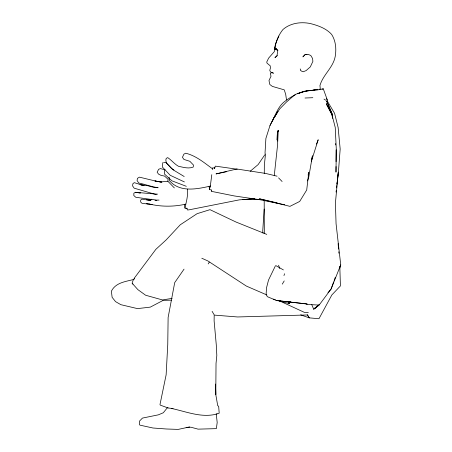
<?xml version="1.0" encoding="UTF-8"?>
<svg xmlns="http://www.w3.org/2000/svg" width="452" height="452" viewBox="0 0 452 452"><rect width="100%" height="100%" fill="white"/><g stroke="black" fill="none" stroke-linecap="round" stroke-linejoin="round"><path stroke-width="0.68" d="M264.279 173.455L264.335 165.195L265.527 153.838M336.034 166.551L335.994 172.139L336.282 149.047L335.237 127.436L331.887 114.424L326.276 103.711L331.887 114.424L332.638 118.384M336.062 161.663L336.147 149.787M264.324 233.639L264.194 200.575M277.302 134.803L277.144 140.047L277.421 130.865L277.364 132.837M169.172 177.224L169.099 178.766L169.777 180.986C180.167 192.761 197.258 189.043 210.564 186.038M272.652 72.795L270.494 72.026L269.771 70.348L270.409 68.167L270.234 65.839L267.053 63.178L266.731 62.043L268.624 58.122L274.341 51.59C275.144 43.663 277.878 35.753 282.975 29.504C290.466 22.967 301.218 21.532 310.688 23.64C318.321 25.611 326.231 28.442 331.649 34.425C335.836 40.962 336.491 49.087 335.192 56.59C333.045 67.772 323.033 74.687 319.943 85.518L320.304 89.089L319.123 89.236M265.002 153.494L265.889 138.453L269.997 125.498L274.33 117.017L279.861 108.757L286.512 101.988L295.28 94.423L302.032 92.151L308.213 90.728L316.801 90.061L323.276 88.824L327.451 100.333L326.604 100.926L332.661 115.187L328.005 104.231M264.171 209.033L262.725 231.175L263.041 233.136M164.449 169.624L164.438 173.98L171.867 180.806L186.326 186.309M212.316 169.438L212.632 167.828L214.807 168.042M274.24 175.772L277.483 145.86L278.268 130.261L278.359 131.656M336.542 187.348L336.7 185.97M336.943 183.896L337.181 181.823M337.418 179.749L338.294 172.144L335.412 203.027L336.062 223.672L340.735 264.906L339.751 268.239M336.045 192.077L336.215 190.682M336.548 187.891L336.796 185.795M336.966 184.399L338.384 172.528L340.175 149.047L338.119 127.441L334.565 113.282L327.429 101.293M284.72 204.756L260.329 199.801L234.294 195.942L211.621 191.382L211.519 189.857L209.491 189.659L209.14 186.179M174.359 187.925L167.845 181.235L168.138 179.365L164.539 176.06L161.166 175.432L158.629 174.184L157.155 172.252L158.641 169.268L160.488 168.607L165.093 169.811M211.796 174.681L210.208 186.964L209.338 189.247M162.816 162.635L162.375 167.031L170.218 175.297L184.399 181.93M187.162 208.304L185.162 208.417L184.975 207.988C186.264 201.846 188.292 195.411 187.326 189.156M308.089 175.144L308.767 172.404L306.716 189.987L299.693 201.445L289.952 206.355L259.397 198.801L277.161 202.88M214.474 168.455L215.338 166.127L237.215 169.234M307.501 180.902L308.665 177.579L312.434 155.793L311.434 161.127L318.197 139.77L316.513 144.075M283.952 275.567L284.607 273.737M333.672 281.828L331.096 289.014L319.654 304.388L314.485 308.637L315.383 307.575M334.141 280.522L335.311 277.257M340.735 264.906L331.096 289.014L327.954 292.726M272.121 121.69C275.545 114.74 278.104 106.666 284.319 101.779C287.766 99.191 291.274 96.655 295.224 94.869M278.839 36.064C277.07 40.403 274.522 44.861 274.799 49.692M275.375 265.889L268.533 280.02L266.522 287.828L266.126 294.032L267.268 296.648L276.68 300.58L307.185 303.998L276.002 300.433M274.33 117.017L269.997 125.498M208.197 263.923L209.287 262.132M282.274 284.127L284.223 280.918M264.9 154.663L258.148 164.573L250.182 171.28M184.043 269.143L174.704 282.619L168.121 317.479L167.754 344.622L166.133 374.821L159.985 404.574L160.262 405.105L168.008 407.958L173.059 408.591M277.262 300.275L289.127 303.58L290.365 301.919M288.868 301.484L289.133 303.58L290.393 301.879M134.498 278.596L134.035 279.053L134.436 277.98L155.855 249.34L166.183 239.888L180.258 224.791L197.095 213.677L209.988 209.671L236.068 222.056L266.77 234.39M133.922 279.161L133.357 279.675L132.097 283.201L132.945 284.138M277.279 55.579L274.952 57.63L276.991 55.811L277.794 50.466L275.867 48.381L277.895 50.528M311.79 304.704L313.705 309.224L319.654 304.388M313.705 309.224L319.072 305.094L306.688 304.399M322.078 89.259L323.276 88.824M133.82 279.426C125.543 281.664 115.831 282.449 111.373 291.178L112.13 297.337L115.542 301.625L120.853 304.682L137.487 308.614L150.301 307.123L163.206 300.343L171.308 300.179M189.733 426.908L178.19 429.4L166.398 428.993L152.996 428.01L139.894 425.134L139.329 424.1L139.589 421.015L142.448 418.089L158.369 414.84L163.302 412.761L167.607 407.427L168.008 407.958M226.288 171.766L216.028 173.913L236.797 169.003L265.533 173.415L277.082 176.184M185.738 204.134C174.517 206.722 162.692 206.841 151.414 204.502L151.991 204.564L149.279 204.089M307.174 90.699L304.083 91.332L297.642 93.649L304.083 91.428L312.383 90.253M167.845 181.235L160.471 181.975L154.929 180.969L161.861 182.173M217.237 413.902C201.801 418.258 186.636 411.682 171.664 408.495M312.908 90.072L317.79 89.259M172.122 298.376L162.471 299.942L145.634 295.241L137.905 289.659L132.668 283.828M313.004 90.157L317.355 89.462M273.539 73.439L271.454 72.247L273.042 72.828M211.367 191.06L211.672 191.026M272.855 72.631L271.223 72.806L270.341 73.473L271.014 76.23L268.996 80.575L269.816 84.49L272.358 86.4L284.251 89.852L285.687 94.287L286.5 99.915M254.798 198.654L239.407 199.852L188.885 209.875L187.382 209.954L186.817 208.084M249.108 198.756L251.222 198.637M305.027 98.011L312.841 97.7M186.128 427.372L190.942 427.219L198.072 429.146L216.355 428.637L217.192 422.513L216.214 413.642M157.595 194.157C150.211 193.637 142.832 192.914 135.391 192.298L133.877 193.202L133.803 195.518L135.769 197.27L151.855 199.524M306.959 54.522L305.202 54.551L302.897 56.873L305.128 54.551L308.253 54.381L310.806 55.528L312.569 58.461L312.891 61.37L310.315 66.89L306.111 70.597L303.202 71.755L301.405 71.077L300.574 70.258M217.463 413.501L218.971 413.603M242.797 199.479L259.036 199.304M159.053 200.083L155.731 200.089L151.872 199.27L146.476 199.75L150.962 200.507L141.888 199.151L140.662 200.117L140.696 202.067L141.956 203.276L151.991 204.564L146.567 203.615L147.923 203.852M163.618 162.562L166.11 162.669L171.613 168.641L173.93 169.997M308.337 312.507L304.258 312.321L278.353 300.348M161.437 182.043L156.251 181.218L139.425 177.15L137.397 178.37L137.097 180.636L138.787 183.015C145.301 184.41 151.522 186.738 158.138 187.749L153.465 187.275L147.03 185.546L140.035 184.625L144.098 185.71L134.255 182.653L132.848 183.772L132.605 185.947L134.176 188.179L156.386 194.676M155.053 200.117L156.878 200.518M273.307 299.173L275.285 299.721M300.67 314.835L309.213 317.863L318.965 318.728L331.87 294.924L340.418 285.935L339.802 266.256M266.804 294.93L246.374 286.082L207.892 260.962L201.812 258.239M275.889 265.635L283.404 269.929M323.971 99.084L325.706 100.163M184.201 176.534L173.269 169.912L166.313 162.906L165.816 160.036L166.229 158.386L167.709 157.618C171.557 160.144 174.376 164.025 178.506 166.296C183.297 167.246 188.427 169.008 193.207 167.07L193.484 165.059L189.857 161.302L183.936 159.437L182.438 157.307L183.902 154.143L185.738 153.228C196.112 155.731 204.344 162.873 212.779 168.992M278.573 177.879L282.116 181.506M212.101 311.343L214.062 314.615M307.897 315.536L309.213 317.863L307.275 314.778L307.569 314.954L237.611 316.965L214.191 315.095L214.112 320.813L216.282 344.848L216.813 355.487L216.033 363.425L215.779 394.647L215.553 384.047L215.824 394.777L217.723 405.687L218.666 406.224L219.175 412.987M326.48 98.626L327.237 100.163M326.626 101.254L327.785 103.711M300.218 68.919L300.71 70.009M278.579 265.239L279.754 268.511M184.371 204.366L184.975 207.988M277.528 139.708L277.743 141.064M288.918 301.49L289.133 303.58M335.627 143.566L335.746 144.951M338.113 243.594L338.537 249.08M338.746 251.82L338.853 253.193M214.773 167.297L214.474 168.517L214.773 167.297M277.884 111.35L274.443 117.322L277.884 111.35M136.77 192.433L135.391 192.298L140.397 193.01L136.77 192.433M276.144 49.94L274.782 47.675L276.144 49.94"/></g></svg>
